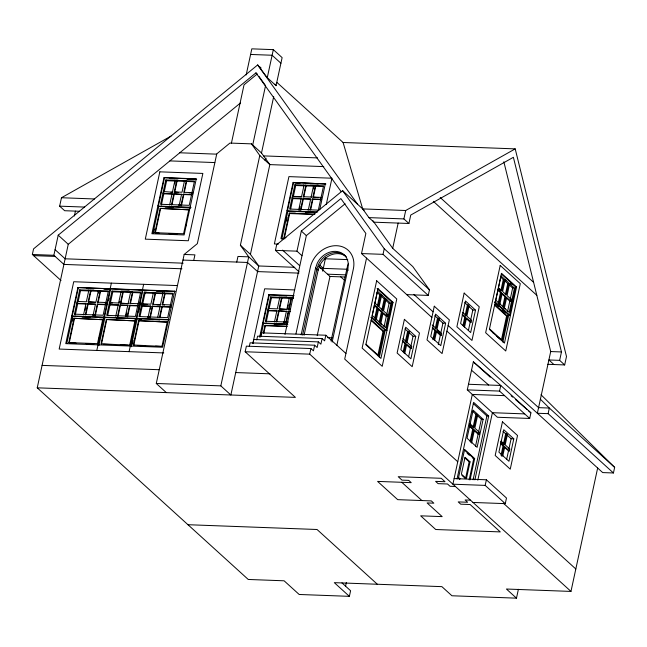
<?xml version="1.0" encoding="UTF-8"?>
<svg xmlns="http://www.w3.org/2000/svg" width="647" height="647" viewBox="0 0 647 647"><rect width="100%" height="100%" fill="white"/><g stroke="black" fill="none" stroke-linecap="round" stroke-linejoin="round"><path stroke-width="0.97" d="M61.012 280.515L32.35 254.489L33.563 248.877L257.676 64.926L267.268 77.689L276.059 85.671L282.124 57.623L273.325 49.641L251.812 48.84L246.175 74.939M79.468 211.27L64.676 210.72L59.653 206.158L61.473 197.739L170.97 136.121M181.912 268.78L63.916 264.413L53.863 255.282L58.214 235.168L255.961 72.86L257.215 74.001L244.032 84.822L231.408 143.23M341.98 582.907L350.593 590.735L349.38 596.34L299.181 594.48L284.106 580.796L248.246 579.461L37.235 387.82L68.258 244.291L240.393 103.019M74.389 215.977L75.432 211.116M77.891 287.543L65.759 343.646L162.575 347.229L174.706 291.134L77.891 287.543L175.127 291.514L174.706 291.134M78.303 287.923L72.246 315.971L169.061 319.561L168.641 319.181M66.803 343.436L72.658 316.351L71.825 315.59M72.035 321.567L72.868 317.701M74.437 314.167L79.694 289.864L108.381 290.924L103.124 315.235L74.437 314.167L75.278 314.935L77.705 303.71L76.864 302.95M76.136 343.233L68.792 342.603L74.049 318.292L103.156 319.731L74.049 318.292M69.213 342.983L74.47 318.672M79.694 289.864L80.535 290.624L78.109 301.842L77.268 301.081M88.364 290.188L88.776 290.568L86.35 301.785L77.689 301.462L77.284 303.33L85.946 303.653L83.528 314.871L83.107 314.491M84.951 310.576L85.76 306.84M105.55 304.017L105.971 304.397L97.301 304.074L94.883 315.291L93.087 315.226L95.513 304.009L87.741 303.718L85.315 314.935L84.894 314.555M95.36 302.481L88.146 301.85L90.572 290.632L88.776 290.568M85.938 314.385L88.162 304.098L87.741 303.718M88.566 302.23L90.992 291.013L90.151 290.252M98.352 293.172L98.756 291.296L97.923 290.535M99.719 290.608L100.552 291.368L98.126 302.586L97.705 302.206L100.131 290.988L98.344 290.915L95.918 302.141L88.146 301.85M95.295 315.671L97.721 304.454L97.301 304.074M97.899 344.042L97.479 343.662L102.736 319.351M98.53 341.123L99.371 337.233M96.815 350.448L111.373 283.135M104.515 317.167L110.58 289.12L110.16 288.74M98.87 345.595L104.935 317.548L104.094 316.787M108.696 300.143L109.117 298.21M111.971 291.061L106.715 315.364L135.401 316.432L140.658 292.12L111.971 291.061L112.804 291.821L121.474 292.137L120.633 291.376M106.318 319.489L135.425 320.928L106.318 319.489L101.069 343.792L130.168 345.239M101.482 344.18L106.739 319.869M107.75 315.194L109.974 304.907L109.141 304.147M112.303 303.111L110.378 303.039L112.804 291.821M121.806 303.459L128.607 303.718L120.423 303.047L122.841 291.829L121.054 291.757L118.627 302.982L109.958 302.659L109.553 304.527L118.223 304.85L115.797 316.068L115.376 315.687M119.048 303.362L119.452 301.486M137.827 305.214L138.24 305.594L129.578 305.271L127.152 316.488L125.356 316.423L127.782 305.206L120.019 304.915L117.592 316.132L117.172 315.752M118.005 316.512L120.431 305.295L120.019 304.915M120.835 303.427L123.262 292.209L122.429 291.449M128.187 303.338L130.613 292.112L132.409 292.177L129.982 303.403L130.403 303.783L132.829 292.565L131.988 291.797M126.181 314.935L126.586 313.067M129.578 305.271L129.998 305.651L127.572 316.868L126.731 316.108M163.998 177.65L151.875 233.745L184.144 234.942L196.276 178.839L163.998 177.65L196.688 179.219M164.419 178.03L158.353 206.078L190.63 207.275L190.21 206.894M152.918 233.535L158.774 206.458L157.933 205.697M153.549 232.952L154.382 229.078M129.756 344.859L135.005 320.548M165.81 179.963L160.553 204.274L189.239 205.334L194.496 181.023L165.81 179.963L166.643 180.723L175.313 181.047M129.093 351.644L143.642 284.332M159.283 233.227L154.908 232.702L160.165 208.391L189.264 209.838L160.165 208.391M136.784 318.364L142.85 290.317L142.429 289.937M155.329 233.082L160.577 208.771M161.386 205.034L163.812 193.809L162.979 193.049M166.643 180.723L164.217 191.941L163.384 191.18M131.139 346.792L137.204 318.745L136.371 317.984M138.668 311.975L139.509 308.109M139.922 306.177L140.763 302.303M132.19 344.277L133.023 340.403M144.241 292.258L138.984 316.561L167.67 317.628L172.927 293.317L144.241 292.258L145.074 293.018L153.743 293.334L152.902 292.573M138.595 320.686L167.702 322.125L138.595 320.686L133.339 344.988L162.446 346.436L155.523 346.177M133.759 345.369L139.016 321.066M140.027 316.391L142.251 306.104L141.41 305.344M147.467 304.413L142.655 304.236L145.074 293.018M169.635 204.97L172.062 193.752L163.4 193.429L163.804 191.561L172.886 192.264L170.962 192.191M172.466 191.884L174.892 180.667L174.472 180.287M174.706 183.853L175.111 181.977M171.431 205.042L173.857 193.817L182.042 194.488L173.857 193.817M178.564 192.474L174.261 191.949L176.688 180.731L174.892 180.667M172.053 204.484L174.269 194.197M174.674 192.329L177.1 181.111L176.267 180.351M157.633 317.62L160.06 306.403L152.288 306.112L149.861 317.329L148.066 317.265L150.492 306.047L141.83 305.724L142.235 303.855L150.897 304.179L153.323 292.954L155.118 293.026L152.692 304.244L160.877 304.907L156.995 304.769M150.306 309.234L150.913 306.427L150.492 306.047M150.282 317.709L152.708 306.492L152.288 306.112M153.113 304.624L155.539 293.406L154.698 292.646M192.086 194.496L183.416 194.173L180.99 205.39L179.195 205.325L181.621 194.108M181.411 205.77L183.837 194.553L183.416 194.173M184.241 192.685L186.668 181.467L185.826 180.707M160.464 304.527L162.89 293.309L164.678 293.374L162.251 304.6L164.597 305.044M159.421 317.685L161.847 306.468L170.517 306.791L170.096 306.411M160.044 317.127L162.268 306.848L161.847 306.468M162.672 304.98L165.098 293.754L164.257 292.994M188.851 209.458L183.594 233.761L154.908 232.702M185.697 226.361L186.118 224.42M162.025 346.056L167.282 321.745M164.338 337.685L164.759 335.736M156.275 383.477L184.169 254.457L197.351 243.636L216.753 153.881L229.936 143.068L251.457 143.86L261.501 152.991L269.831 164.605L250.429 254.36L258.76 265.974L230.866 395.002L220.821 385.871L156.275 383.477L166.319 392.608M193.712 260.466L194.925 254.861L184.169 254.457M252.71 145.001L265.553 85.622L258.881 76.322M267.268 77.689L273.325 49.641M236.745 262.059L237.959 256.455L248.715 256.851L258.76 265.974L294.789 267.316M220.821 385.871L248.715 256.851L240.385 245.237L259.787 155.482L251.457 143.86M261.501 152.991L273.713 96.524M37.235 387.82L295.412 397.387L245.164 351.758L246.378 346.153L310.924 348.547L313.439 350.828L314.652 345.215L250.106 342.821L249.297 346.566M252.856 343.444L264.663 288.813L294.684 289.929M253.026 343.233L253.834 339.497L318.373 341.891L320.888 344.172L322.101 338.559L257.555 336.165L256.746 339.91M299.1 271.837L275.46 250.365L276.673 244.76L342.587 190.655L364.115 210.21M259.633 337.176L268.837 294.62L294.045 295.558M293.091 182.43L325.781 184.007L293.091 182.43L280.96 238.525L284.995 238.678M268.837 294.62L269.249 295L263.192 323.055L287.389 323.953M293.512 182.81L287.446 210.857L317.701 211.981M260.474 336.577L261.283 332.841L325.829 335.235L345.927 353.48M260.676 336.974L263.604 323.435L262.771 322.675M281.801 239.285L287.866 211.237L287.025 210.477M286.192 221.29L287.025 217.424M267.809 310.026L268.651 310.786L266.224 322.012L265.383 321.252L270.64 296.941L293.552 297.79M294.895 184.751L289.638 209.054L318.332 210.121L323.581 185.81L294.895 184.751L295.736 185.511L304.397 185.826L303.564 185.066M263.313 333.148L264.995 325.368L286.758 326.177M289.249 213.178L289.67 213.559L284.413 237.861L283.993 237.481L289.249 213.178L314.968 214.133M263.733 333.528L265.416 325.748L264.995 325.368M270.64 296.941L271.481 297.701L269.055 308.918L268.214 308.158M290.681 208.884L292.905 198.597L292.064 197.836M301.009 197.011L293.309 196.728L295.736 185.511M279.31 297.264L279.722 297.644L277.296 308.862L268.634 308.538L268.23 310.406L276.892 310.73L274.465 321.947L274.053 321.567M301.971 197.052L301.559 196.672L303.985 185.446L305.772 185.519L303.346 196.737L303.767 197.117L306.193 185.899L305.36 185.139M299.553 208.269L299.957 206.401M278.687 310.795L286.88 311.466L278.687 310.795L276.261 322.02L275.84 321.64M287.276 309.598L279.092 308.926L281.518 297.709L279.722 297.644M301.559 196.672L292.889 196.348L292.484 198.217L301.154 198.54L298.728 209.757L300.515 209.822L302.942 198.605L310.714 198.896L308.287 210.113L307.867 209.733M276.884 321.462L279.108 311.175M279.512 309.306L281.938 298.089L281.097 297.329M300.936 210.202L303.362 198.985L302.942 198.605M301.995 255.727L296.973 251.165L301.324 231.052L340.872 198.589L365.862 233.446L361.519 253.559L431.856 317.434M286.459 311.086L284.033 322.303L285.82 322.368L288.247 311.15L290.18 311.223M311.539 197.4L311.118 197.02L313.544 185.802L315.34 185.867L312.913 197.092L318.146 197.65M287.478 308.659L288.287 304.923M313.358 188.989L313.965 186.182L313.124 185.422M290.665 297.685L291.498 298.445L289.072 309.662L288.651 309.282L291.077 298.065L289.29 297.992L286.864 309.217L279.092 308.926M310.083 210.178L312.509 198.961L321.171 199.284L320.75 198.904M286.241 322.748L288.667 311.53L288.247 311.15M310.706 209.62L312.922 199.341L312.509 198.961M313.326 197.472L315.752 186.247L314.919 185.487M284.995 334.378L306.346 235.613L345.118 203.789M319.715 209.741L325.36 183.627M295.946 333.876L310.325 267.348A24.238 20.081 -47.8 0 1 336.691 245.706A24.238 20.081 -47.8 0 1 353.359 268.942L336.861 345.255M326.258 204.557L331.951 178.216L288.926 176.623L274.368 243.935L278.372 244.089M301.138 334.936L315.631 267.915L317.24 263.224A18.124 15.018 -47.8 0 1 335.469 251.359A18.124 15.018 -47.8 0 1 348.321 264.372L347.9 269.112L332.129 342.045M302.602 335.089L316.884 269.055L318.494 264.364A18.124 15.018 -47.8 0 1 346.436 257.061M304.074 335.243L318.138 270.195L319.755 265.505A18.124 15.018 -47.8 0 1 345.538 256.188M322.699 271.174L325.603 257.732M597.658 468.016L570.969 591.423L309.711 354.152L310.924 348.547M317.192 335.639L329.986 276.463L318.68 266.192M318.373 341.891L317.159 347.496L314.652 345.215M325.829 335.235L324.616 340.84L322.101 338.559M331.021 341.018L347.609 265.585A18.124 6.98 -85.9 0 1 348.312 263.798M366.542 258.121L344.714 359.093L457.752 461.756M372.818 220.603L392.705 248.327L412.802 266.572L429.462 289.807L428.249 295.42L383.032 254.352L384.245 248.747L342.587 190.655M377.977 288.635L365.846 344.73L380.921 358.422L393.044 302.327L377.977 288.635L377.08 288.602M374.71 318.219L376.934 307.932L374.241 305.481M377.072 292.395L379.765 294.846L377.338 306.063L378.236 306.096L380.662 294.878L381.504 295.639L379.077 306.856L382.7 310.156L385.127 298.93L385.968 299.69L383.542 310.916L387.585 314.588L387.181 316.456L383.137 312.784L380.711 324.001L381.609 324.034M375.608 318.251L377.832 307.964L374.459 304.907M376.247 319.95L378.673 308.724L377.775 308.692M392.705 248.327L398.164 223.078M379.182 322.271L381.398 311.991L378.503 309.355M382.005 309.185L384.229 298.898L381.326 296.261M378.673 308.724L382.296 312.024L379.87 323.241L380.768 323.274M564.669 364.932L559.647 360.363L561.467 351.952L513.386 157.294L410.74 215.063L408.92 223.482L403.89 218.912L405.709 210.501L515.206 148.875L566.489 356.513L564.669 364.932L547.863 364.31M377.799 355.696L383.056 331.385L371.143 320.564M384.067 326.711L386.283 316.423L382.911 313.358M386.866 299.723L385.07 299.658L389.114 303.338L386.688 314.555L388.483 314.62M371.297 319.925L383.946 331.418L378.697 355.729L366.04 344.236M390.909 303.403L385.652 327.714L372.26 315.542L377.508 291.231L390.909 303.403L389.114 303.338M379.336 357.387L385.191 330.31L370.836 317.273M345.571 586.166L346.38 582.429M403.162 351.887L404.982 343.468L402.353 341.082M407.61 331.321L405.386 341.6L406.284 341.632L408.508 331.353L407.61 331.321L404.982 328.927M403.857 352.858L405.879 343.508L402.588 340.516M404.698 353.618L406.72 344.269L411.322 348.45L411.727 346.582L407.125 342.392L406.227 342.36M407.125 342.392L409.349 332.113L408.508 331.353M408.605 356.829L410.424 348.418L405.823 344.228M409.349 332.113L408.451 332.081L413.053 336.262L410.829 346.541L411.727 346.582M415.746 336.359L410.894 358.802L400.841 349.671L405.693 327.236L415.746 336.359L413.053 336.262M432.851 339.699L434.873 330.35L432.236 327.956M435.277 328.474L437.493 318.195L434.865 315.801M433.741 339.732L435.763 330.382L432.479 327.39M437.493 318.195L438.391 318.227L436.167 328.506L432.22 324.923M434.582 340.492L436.604 331.143L441.205 335.324L441.61 333.456L437.008 329.274L439.232 318.987L438.391 318.227M438.294 344.641L440.316 335.292L436.361 331.701M440.922 332.485L442.936 323.136L438.334 318.955L439.232 318.987M445.629 323.233L440.777 345.676L430.732 336.545L435.585 314.11L445.629 323.233L442.936 323.136M462.937 325.635L464.756 317.224L462.12 314.83M463.632 326.606L465.654 317.256L462.362 314.264M466.058 315.388L468.282 305.101L467.385 305.069L465.161 315.356L466.058 315.388L462.767 312.396M464.465 327.366L466.487 318.017L471.097 322.198L471.501 320.33L466.891 316.148L469.115 305.861L468.282 305.101M468.379 330.577L470.199 322.166L466.252 318.583M468.881 306.427L472.828 310.01L470.604 320.297L471.501 320.33M475.513 310.107L470.66 332.55L460.615 323.427L465.468 300.984L475.513 310.107L472.828 310.01M467.288 389.882L473.345 361.835L500.77 385.466L530.912 412.843L529.699 418.455L497.43 417.258L467.288 389.882L499.557 391.079L529.699 418.455M457.057 478.901L473.612 402.337L488.679 416.021L474.882 479.831M498.239 302.893L500.463 292.606L497.769 290.155M501.069 289.807L503.293 279.52L500.6 277.07M497.988 289.581L501.36 292.638L498.934 303.864L499.832 303.896M500.867 290.738L501.765 290.77L504.191 279.553L505.032 280.313L502.606 291.53L506.229 294.83L508.655 283.604L509.496 284.373L507.07 295.59L511.114 299.262L512.012 299.294M470.062 441.391L472.69 429.236L469.407 426.244M472.642 411.29L475.925 414.274L473.094 427.368L469.811 424.375M470.757 442.354L473.588 429.268L469.641 425.686M475.925 414.274L476.823 414.306L473.992 427.4L470.046 423.809M471.598 443.114L474.429 430.029L473.531 429.996M476.823 414.306L477.664 415.067L474.833 428.16L479.435 432.342L479.031 434.21L478.133 434.177L474.186 430.595M464.845 457.906L469.156 461.812L465.517 478.643L461.926 475.383M502.711 306.945L504.927 296.666L502.032 294.029M505.331 294.797L507.758 283.572L504.134 280.28L505.922 280.345M470.054 461.845L466.414 478.675L461.392 474.114L465.031 457.283L470.054 461.845L469.156 461.812M500.673 304.656L499.775 304.624L502.201 293.398L505.825 296.698L503.398 307.915L504.296 307.948M475.505 446.333L478.133 434.177M477.421 415.633L481.368 419.216L478.537 432.309L479.435 432.342M469.18 479.799L473.774 458.521L464.449 450.045M470.07 479.831L474.672 458.553L464.627 449.422L458.561 477.478L459.993 478.78M483.163 419.288L477.098 447.336L467.053 438.205L473.119 410.158L483.163 419.288L481.368 419.216M501.328 340.371L506.585 316.06L494.672 305.247M507.596 311.385L509.812 301.098L506.439 298.041M510.216 299.229L512.642 288.012L508.599 284.332L510.394 284.405M494.826 304.6L507.474 316.092L502.226 340.403L489.569 328.911M511.114 299.262L510.709 301.13L506.666 297.458L504.239 308.676L505.137 308.708M514.438 288.077L509.181 312.388L495.788 300.216L501.037 275.913L514.438 288.077L512.642 288.012M473.094 479.767L486.892 415.956L473.248 403.574M502.865 342.061L508.72 314.984L494.365 301.947M501.328 273.932L515.683 286.969L509.618 315.016L495.262 301.979M516.573 287.001L504.45 343.096L489.375 329.412L501.506 273.309L516.573 287.001L515.683 286.969M477.809 480.203L492.407 412.697L524.677 413.894M499.557 391.079L500.77 385.466L468.501 384.269M486.39 479.783L506.488 498.036L505.275 503.641L485.177 485.396L486.39 479.783L454.113 478.586M501.021 455.302L503.042 445.945L500.414 443.559M506.569 433.83L504.345 444.109L503.447 444.077L505.671 433.797L506.569 433.83L507.402 434.59L505.178 444.869L509.787 449.058L509.383 450.927L508.485 450.894L504.539 447.303M501.716 456.264L503.94 445.985L500.649 442.993M502.751 456.095L504.773 446.745L509.383 450.927M506.666 459.305L508.485 450.894M507.167 435.156L511.114 438.739L508.89 449.018L509.787 449.058M513.799 438.836L508.954 461.279L498.902 452.148L503.754 429.713L513.799 438.836L511.114 438.739M503.843 161.79L550.702 351.556L537.366 413.255L548.122 413.659L613.437 472.973L614.65 467.369L540.997 394.743M548.122 413.659L549.335 408.047L540.399 399.231M349.38 596.34L334.305 582.656L441.885 586.643L451.929 595.766L516.476 598.16L518.401 589.271M264.809 160.044L266.095 158.175M250.599 54.453L272.112 55.246L280.911 63.236M276.924 82.412L343.088 142.494L515.206 148.875M179.753 152.781L216.713 154.156M263.588 155.895L317.523 157.892M169.87 160.901L214.82 162.567M323.775 166.602L269.831 164.605L259.787 155.482M169.878 178.596L177.949 178.895M187.023 179.227L195.095 179.526M294.935 183.23L299.982 183.416M310.067 183.788L318.13 184.088M177.1 181.111L184.872 181.403L184.039 180.642M186.668 181.467L194.367 181.75M306.193 185.899L313.965 186.182M315.752 186.247L323.46 186.538M174.261 191.949L182.025 192.24L184.452 181.023L186.247 181.087L183.821 192.305L192.491 192.628L192.07 192.248M303.346 196.737L311.118 197.02M312.913 197.092L321.575 197.408M189.053 192.863L192.903 193.008M163.812 193.809L172.482 194.132L172.062 193.752M183.837 194.553L191.536 194.844M292.905 198.597L301.567 198.92M303.362 198.985L311.134 199.276M312.922 199.341L321.591 199.664M61.473 197.739L94.494 198.969M343.088 142.494L362.684 208.908L405.709 210.501M158.774 206.458L191.043 207.655M287.866 211.237L316.1 212.289M165.244 207.056L173.315 207.355M182.389 207.695L190.453 207.994M289.29 211.658L295.339 211.884M305.424 212.256L313.496 212.556M289.67 213.559L314.402 214.472M59.653 206.158L84.628 207.08M362.684 208.908L368.927 217.618L403.89 218.912M408.92 223.482L373.958 222.18L368.927 217.618M283.993 237.481L285.974 237.554M169.174 233.591L177.084 233.89M275.46 250.365L296.973 251.165M361.519 253.559L383.032 254.352M324.826 258.76L347.738 259.609M32.35 254.489L53.863 255.282M182.955 260.07L247.502 262.464L257.546 271.586L298.898 273.123M33.604 255.63L55.124 256.422M183.15 263.175L65.129 258.8L55.076 249.677M320.37 268.262L347.512 269.265M503.293 279.52L505.089 279.585M327.471 274.182L345.401 274.846M329.986 276.463L344.746 277.005M507.758 283.572L509.553 283.645M500.463 292.606L501.36 292.638M504.927 296.666L505.825 296.698M177.335 285.578L73.726 281.736L59.168 349.057L163.772 352.93M406.737 294.62L428.249 295.42M379.765 294.846L381.56 294.911M380.606 295.606L382.393 295.671M509.812 301.098L511.607 301.17M384.229 298.898L386.024 298.963M269.249 295L293.455 295.897M86.795 288.602L93.855 288.869M103.941 289.241L109.99 289.468M121.086 289.88L129.149 290.18M139.234 290.552L142.259 290.665M144.281 290.738L146.295 290.81M156.38 291.182L164.451 291.482M278.744 295.719L286.815 296.019M80.535 290.624L89.197 290.948M90.992 291.013L98.756 291.296M100.552 291.368L108.259 291.651M123.262 292.209L131.034 292.493L130.193 291.732M132.829 292.565L140.528 292.848M155.539 293.406L163.303 293.689L162.47 292.929M165.098 293.754L172.798 294.045M271.481 297.701L280.143 298.024M281.938 298.089L289.702 298.372L288.869 297.612M291.498 298.445L293.423 298.518M391.257 302.262L393.044 302.327M376.934 307.932L377.832 307.964M381.803 310.115L382.7 310.156M507.822 314.952L510.515 315.049M506.585 316.06L507.474 316.092M381.398 311.991L382.296 312.024M97.705 302.206L106.375 302.529L105.954 302.149M129.982 303.403L138.644 303.718L138.232 303.338M162.251 304.6L170.921 304.915L170.501 304.535M288.651 309.282L290.584 309.355M104.871 302.836L106.795 302.909M464.756 317.224L465.654 317.256M77.705 303.71L86.366 304.033L85.946 303.653M88.162 304.098L94.955 304.349M97.721 304.454L105.429 304.737M109.974 304.907L118.644 305.23L118.223 304.85M120.431 305.295L128.203 305.586M129.998 305.651L137.698 305.934M142.251 306.104L150.913 306.427M152.708 306.492L160.472 306.783M162.268 306.848L170.937 307.171M268.651 310.786L277.312 311.11L276.892 310.73M288.667 311.53L290.592 311.603M386.283 316.423L388.079 316.488M470.199 322.166L471.097 322.198M375.406 319.189L376.303 319.222M265.383 321.252L288.295 322.101M72.658 316.351L168.471 319.909M263.604 323.435L287.81 324.333M82.153 317.07L90.224 317.37M99.298 317.709L104.345 317.895M116.444 318.34L124.515 318.639M134.6 319.011L136.614 319.092M138.636 319.165L141.661 319.278M151.746 319.65L159.809 319.95M274.11 324.187L282.181 324.487M434.873 330.35L435.763 330.382M265.416 325.748L287.179 326.557M384.294 330.277L386.987 330.374M440.72 333.423L441.61 333.456M383.056 331.385L383.946 331.418M440.316 335.292L441.205 335.324M327.479 337.637L332.518 337.831M404.982 343.468L405.879 343.508M550.702 351.556L561.467 351.952M410.424 348.418L411.322 348.45M559.647 360.363L548.891 359.967L553.913 364.528M68.792 342.603L97.479 343.662M86.027 343.606L93.944 343.897M103.463 344.253L111.373 344.544M120.277 344.875L128.195 345.166M137.714 345.522L145.632 345.813M245.164 351.758L309.711 354.152M42.079 365.385L159.073 369.72M235.718 372.559L270.009 373.829M504.579 395.64L472.31 394.444L452.9 484.199L485.177 485.396M476.766 415.034L477.664 415.067M486.892 415.956L488.679 416.021M472.69 429.236L473.588 429.268M507.402 434.59L506.504 434.558L503.034 431.403M503.042 445.945L503.94 445.985M472.884 458.488L474.672 458.553M613.437 472.973L602.681 472.577L446.931 331.127M455.415 486.479L450.037 486.277L447.522 483.996L438.116 483.649L435.601 481.368L445.015 481.716L441.246 478.295L398.212 476.702L401.981 480.123L408.71 480.373L411.217 482.654L377.597 481.408L397.695 499.654L431.314 500.907L433.83 503.188L427.101 502.937L442.176 516.621L420.663 515.829L435.738 529.513L500.277 531.907L470.134 504.531L460.721 504.183L458.205 501.902L467.619 502.25L465.112 499.969L470.49 500.163M472.997 502.452L505.275 503.641M187.962 524.709L317.046 529.497L377.338 584.249M570.969 591.423L506.431 589.029L516.476 598.16M346.363 270.05L348.223 270.187M511.114 395.778L512.634 397.088M515.683 399.717L527.111 409.559M528.631 410.877L530.912 412.843M471.534 370.246L488.671 385.022M440.211 197.521L533.613 282.343M433.353 201.354L536.816 295.315M510.475 283.022L511.914 284.324M259.665 66.738L261.129 68.064M498.392 287.705L501.765 290.77M498.845 288.902L500.196 290.123M495.618 303.872L498.489 306.476M502.08 309.735L505.671 312.994M464.748 302.675L468.218 305.829M492.391 332.259L493.879 333.609M496.856 336.311L499.84 339.012M384.245 248.747L429.462 289.807M614.65 467.369L549.335 408.047L538.579 407.65L448.145 325.514M413.862 294.385L433.069 311.83M292.468 195.968L293.309 196.728M473.345 361.835L490.256 377.193M436.765 329.833L440.057 332.825M300.103 209.442L300.515 209.822M298.307 209.377L299.149 210.138M377.799 289.258L392.155 302.295L386.089 330.342L371.734 317.305M301.324 231.052L306.346 235.613M374.864 303.031L378.236 306.096M340.743 276.859L344.479 280.256M402.992 338.648L406.284 341.632M319.586 264.987L323.306 268.368M315.631 267.915L318.138 270.195M501.053 441.125L504.345 444.109M500.818 441.691L503.447 444.077M282.577 250.122L299.577 265.561M474.429 430.029L479.031 434.21M240.385 245.237L250.429 254.36M467.142 453.272L469.293 455.229M180.57 205.01L180.99 205.39M178.782 204.945L179.195 205.325M503.277 503.107L575.822 568.988M458.383 478.093L459.815 479.395M285.408 321.988L285.82 322.368M283.612 321.923L284.454 322.683M401.803 482.306L421.901 500.552M141.814 303.475L142.655 304.236M149.441 316.949L149.861 317.329M58.214 235.168L68.258 244.291M147.653 316.884L148.066 317.265M109.545 302.278L110.378 303.039M94.462 314.911L94.883 315.291M92.667 314.846L93.087 315.226M274.943 84.126L276.059 85.671M257.676 64.926L357.662 204.347M255.961 72.86L341.236 191.771M159.833 171.835L145.284 239.155L188.309 240.749L202.867 173.428L159.833 171.835M376.675 280.749L362.126 348.062L382.215 366.315L396.773 298.995L376.675 280.749M404.399 319.343L397.121 353.003L412.188 366.687L419.466 333.035L404.399 319.343M434.283 306.217L427.004 339.877L442.079 353.561L449.358 319.909L434.283 306.217M464.166 293.091L456.887 326.751L471.962 340.443L479.241 306.783L464.166 293.091M500.204 265.424L485.654 332.736L505.744 350.989L520.301 283.677L500.204 265.424M502.452 421.82L495.181 455.48L510.248 469.164L517.527 435.512L502.452 421.82"/></g></svg>
